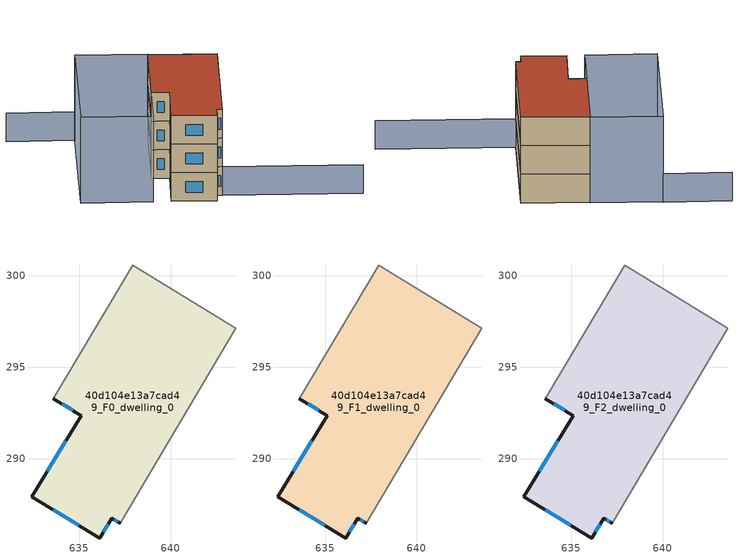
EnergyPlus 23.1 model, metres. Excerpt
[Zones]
40d104e13a7cad49_F0_dwelling_0
 floor ground (EU_floor_Construction): 643.55,297.13 637.24,286.47 636.78,286.75 636.13,285.67 632.42,287.92 635.12,292.36 633.6,293.28 637.93,300.59 z0
 wall outside (EU_wall_Construction): 633.6,293.28 635.12,292.36 632.42,287.92 636.13,285.67 636.78,286.75 637.24,286.47 z0:3
 wall adiabatic (EU_wall_Construction): 637.24,286.47 643.55,297.13 637.93,300.59 633.6,293.28 z0:3
 window (EU_Window_Construction): 636.93,286.66 637.1,286.56 / 636.33,286.01 636.58,286.41 / 633.57,287.22 634.97,286.37 / 634.28,290.98 633.26,289.31 / 634.07,292.99 634.64,292.65 z0.93:2.07
40d104e13a7cad49_F1_dwelling_0
 floor to 40d104e13a7cad49_F0_dwelling_0 (EU_floor_Construction): 643.55,297.13 637.24,286.47 636.78,286.75 636.13,285.67 632.42,287.92 635.12,292.36 633.6,293.28 637.93,300.59 z3
 wall outside (EU_wall_Construction): 633.6,293.28 635.12,292.36 632.42,287.92 636.13,285.67 636.78,286.75 637.24,286.47 z3:6
 wall adiabatic (EU_wall_Construction): 637.24,286.47 643.55,297.13 637.93,300.59 633.6,293.28 z3:6
 window (EU_Window_Construction): 636.93,286.66 637.1,286.56 / 636.33,286.01 636.58,286.41 / 633.57,287.22 634.97,286.37 / 634.28,290.98 633.26,289.31 / 634.07,292.99 634.64,292.65 z3.93:5.07
40d104e13a7cad49_F2_dwelling_0
 floor to 40d104e13a7cad49_F1_dwelling_0 (EU_floor_Construction): 643.55,297.13 637.24,286.47 636.78,286.75 636.13,285.67 632.42,287.92 635.12,292.36 633.6,293.28 637.93,300.59 z6
 wall outside (EU_wall_Construction): 633.6,293.28 635.12,292.36 632.42,287.92 636.13,285.67 636.78,286.75 637.24,286.47 z6:9
 wall adiabatic (EU_wall_Construction): 637.24,286.47 643.55,297.13 637.93,300.59 633.6,293.28 z6:9
 window (EU_Window_Construction): 636.93,286.66 637.1,286.56 / 636.33,286.01 636.58,286.41 / 633.57,287.22 634.97,286.37 / 634.28,290.98 633.26,289.31 / 634.07,292.99 634.64,292.65 z6.93:8.07
 roof outside (EU_roof_Construction): 637.24,286.47 643.55,297.13 637.93,300.59 633.6,293.28 635.12,292.36 632.42,287.92 636.13,285.67 636.78,286.75 z9
shading: 648.68,279.51 637.11,286.55 / 637.11,286.55 643.55,297.13 / 626.45,307.65 632.08,304.31 z0:3; 624.96,292.33 632.03,304.22 / 632.03,304.22 637.99,300.68 / 637.99,300.68 630.93,288.79 / 630.93,288.79 624.96,292.33 z0:9
[Building]
EU S2 Campaign: North Axis=0; Terrain=City; Solar Distribution=FullExterior
[Site:Location]
Montreal-Trudeau.Intl.AP: Latitude=45.4667; Longitude=-73.75; Time Zone=-5; Elevation=36
[SizingPeriod:WeatherFileDays]
AnnualSizingPeriod: Begin Month=1; Begin Day of Month=1; End Month=12; End Day of Month=31; Day of Week for Start Day=Monday; Use Weather File Daylight Saving Period=No; Use Weather File Rain and Snow Indicators=No
[MATERIAL]
EU_InternalMass_Material: Roughness=MediumRough; Thickness=0.1; Conductivity=1; Density=1800; Specific Heat=900; Thermal Absorptance=0.9; Solar Absorptance=0.7; Visible Absorptance=0.7
[MATERIAL:NOMASS] Roughness=MediumRough; Thermal Absorptance=0.9; Solar Absorptance=0.7; Visible Absorptance=0.7
Name | Thermal Resistance
EU_wall_NoMass; EU_floor_NoMass | 1.36485
EU_roof_NoMass | 2.55992
[WINDOWMATERIAL:SIMPLEGLAZINGSYSTEM]
EU_Window_SimpleGlazing: UFactor=3.92339; Solar Heat Gain Coefficient=0.8; Visible Transmittance=0.8
[CONSTRUCTION]
EU_wall_Construction: EU_wall_NoMass
EU_roof_Construction: EU_roof_NoMass
EU_floor_Construction: EU_floor_NoMass
EU_Window_Construction: EU_Window_SimpleGlazing
EU_InternalMass_Construction: EU_InternalMass_Material
[ZONE] Type=1; Multiplier=1; Ceiling Height=autocalculate; Floor Area=autocalculate; Part of Total Floor Area=Yes
Name | Volume
40d104e13a7cad49_F0_dwelling_0 | 241.577
40d104e13a7cad49_F1_dwelling_0; 40d104e13a7cad49_F2_dwelling_0 | 241.578
[INTERNALMASS] Construction=EU_InternalMass_Construction; Surface Area=80.5259
Name | Zone or ZoneList
40d104e13a7cad49_F0_dwelling_0_EU_InternalMass | 40d104e13a7cad49_F0_dwelling_0
40d104e13a7cad49_F1_dwelling_0_EU_InternalMass | 40d104e13a7cad49_F1_dwelling_0
40d104e13a7cad49_F2_dwelling_0_EU_InternalMass | 40d104e13a7cad49_F2_dwelling_0
[OTHEREQUIPMENT] Fuel Type=Electricity; Design Level Calculation Method=Watts/Area; Power per Zone Floor Area=1; Fraction Latent=0; Fraction Radiant=0; Fraction Lost=0; Carbon Dioxide Generation Rate=0; EndUse Subcategory=EU_Step8_InternalGains
Name | Zone or ZoneList or Space or SpaceList | Schedule
EU_Step8_InternalGain_40d104e13a7cad49_F0_dwelling_0_f000 | 40d104e13a7cad49_F0_dwelling_0 | EU_Step8_GainSchedule_40d104e13a7cad49_F0_dwelling_0_f000
EU_Step8_InternalGain_40d104e13a7cad49_F1_dwelling_0_f000 | 40d104e13a7cad49_F1_dwelling_0 | EU_Step8_GainSchedule_40d104e13a7cad49_F1_dwelling_0_f000
EU_Step8_InternalGain_40d104e13a7cad49_F2_dwelling_0_f000 | 40d104e13a7cad49_F2_dwelling_0 | EU_Step8_GainSchedule_40d104e13a7cad49_F2_dwelling_0_f000
[ZONEVENTILATION:DESIGNFLOWRATE] Schedule=EU_AlwaysOn; Design Flow Rate Calculation Method=AirChanges/Hour; Air Changes per Hour=0.860309; Ventilation Type=Natural; Fan Pressure Rise=0; Fan Total Efficiency=1; Constant Term Coefficient=1; Temperature Term Coefficient=0; Velocity Term Coefficient=0; Velocity Squared Term Coefficient=0; Minimum Indoor Temperature=-100; Maximum Indoor Temperature=100; Delta Temperature=-100; Minimum Outdoor Temperature=-100; Maximum Outdoor Temperature=100; Maximum Wind Speed=40
Name | Zone or ZoneList or Space or SpaceList
EU_ConstantAir_40d104e13a7cad49_F0_dwelling_0 | 40d104e13a7cad49_F0_dwelling_0
EU_ConstantAir_40d104e13a7cad49_F1_dwelling_0 | 40d104e13a7cad49_F1_dwelling_0
EU_ConstantAir_40d104e13a7cad49_F2_dwelling_0 | 40d104e13a7cad49_F2_dwelling_0
[HVACTEMPLATE:THERMOSTAT] Constant Heating Setpoint=20; Constant Cooling Setpoint=50
EU_HeatOnly_40d104e13a7cad49_F0_dwelling_0; EU_HeatOnly_40d104e13a7cad49_F1_dwelling_0; EU_HeatOnly_40d104e13a7cad49_F2_dwelling_0
[HVACTEMPLATE:ZONE:IDEALLOADSAIRSYSTEM] System Availability Schedule=EU_AlwaysOn; Maximum Heating Supply Air Temperature=50; Minimum Cooling Supply Air Temperature=13; Maximum Heating Supply Air Humidity Ratio=0.0156; Minimum Cooling Supply Air Humidity Ratio=0.0077; Heating Limit=NoLimit; Cooling Limit=NoLimit; Heating Availability Schedule=EU_AlwaysOn; Cooling Availability Schedule=EU_CoolingOff; Dehumidification Control Type=ConstantSensibleHeatRatio; Cooling Sensible Heat Ratio=0.7; Dehumidification Setpoint=60; Humidification Control Type=None; Humidification Setpoint=30; Outdoor Air Method=None; Outdoor Air Flow Rate per Person=0.00944; Outdoor Air Flow Rate per Zone Floor Area=0; Outdoor Air Flow Rate per Zone=0; Demand Controlled Ventilation Type=None; Outdoor Air Economizer Type=NoEconomizer; Heat Recovery Type=None; Sensible Heat Recovery Effectiveness=0.7; Latent Heat Recovery Effectiveness=0.65
Name | Template Thermostat
40d104e13a7cad49_F0_dwelling_0 | EU_HeatOnly_40d104e13a7cad49_F0_dwelling_0
40d104e13a7cad49_F1_dwelling_0 | EU_HeatOnly_40d104e13a7cad49_F1_dwelling_0
40d104e13a7cad49_F2_dwelling_0 | EU_HeatOnly_40d104e13a7cad49_F2_dwelling_0
[SIZING:ZONE] Zone Cooling Design Supply Air Temperature Input Method=SupplyAirTemperature; Zone Cooling Design Supply Air Temperature=13; Zone Heating Design Supply Air Temperature Input Method=SupplyAirTemperature; Zone Heating Design Supply Air Temperature=50; Zone Cooling Design Supply Air Humidity Ratio=0.008; Zone Heating Design Supply Air Humidity Ratio=0.008; Cooling Design Air Flow Method=DesignDay; Cooling Design Air Flow Rate=0; Cooling Minimum Air Flow per Zone Floor Area=0.000762; Cooling Minimum Air Flow=0; Cooling Minimum Air Flow Fraction=0.2; Heating Design Air Flow Method=DesignDay; Heating Design Air Flow Rate=0; Heating Maximum Air Flow per Zone Floor Area=0.002032; Heating Maximum Air Flow=0.141576; Heating Maximum Air Flow Fraction=0.3; Account for Dedicated Outdoor Air System=No; Dedicated Outdoor Air System Control Strategy=NeutralSupplyAir; Dedicated Outdoor Air Low Setpoint Temperature for Design=autosize; Dedicated Outdoor Air High Setpoint Temperature for Design=autosize; Zone Load Sizing Method=Sensible Load Only No Latent Load; Zone Latent Cooling Design Supply Air Humidity Ratio Input Method=HumidityRatioDifference; Zone Cooling Design Supply Air Humidity Ratio Difference=0.005; Zone Latent Heating Design Supply Air Humidity Ratio Input Method=HumidityRatioDifference; Zone Humidification Design Supply Air Humidity Ratio Difference=0.005
40d104e13a7cad49_F0_dwelling_0; 40d104e13a7cad49_F1_dwelling_0; 40d104e13a7cad49_F2_dwelling_0
[SCHEDULE:CONSTANT]
Name | Hourly Value
EU_AlwaysOn | 1
EU_CoolingOff | 0
[SCHEDULE:FILE] Column Number=1; Rows to Skip at Top=0; Number of Hours of Data=8760; Column Separator=Comma; Interpolate to Timestep=No; Minutes per Item=60; Adjust Schedule for Daylight Savings=Yes
Name | File
EU_Step8_GainSchedule_40d104e13a7cad49_F0_dwelling_0_f000 | ../../schedules/40d104e13a7cad49/40d104e13a7cad49_F0_dwelling_0_f000_gain.csv
EU_Step8_GainSchedule_40d104e13a7cad49_F1_dwelling_0_f000 | ../../schedules/40d104e13a7cad49/40d104e13a7cad49_F1_dwelling_0_f000_gain.csv
EU_Step8_GainSchedule_40d104e13a7cad49_F2_dwelling_0_f000 | ../../schedules/40d104e13a7cad49/40d104e13a7cad49_F2_dwelling_0_f000_gain.csv
